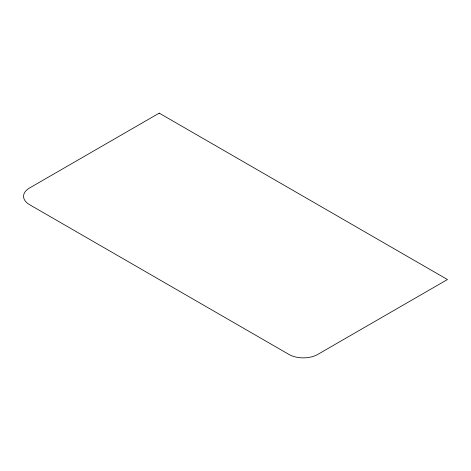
<?xml version="1.0" encoding="UTF-8"?>
<svg xmlns="http://www.w3.org/2000/svg" width="471" height="471" viewBox="0 0 471 471"><rect width="100%" height="100%" fill="white"/><g stroke="black" fill="none" stroke-linecap="round" stroke-linejoin="round"><path stroke-width="0.71" d="M159.222 113.134L29.52 188.017A20.383 11.769 0 0 0 29.52 204.655L288.923 354.422A20.383 11.769 0 0 0 317.748 354.422L447.45 279.538L159.222 113.134"/></g></svg>
